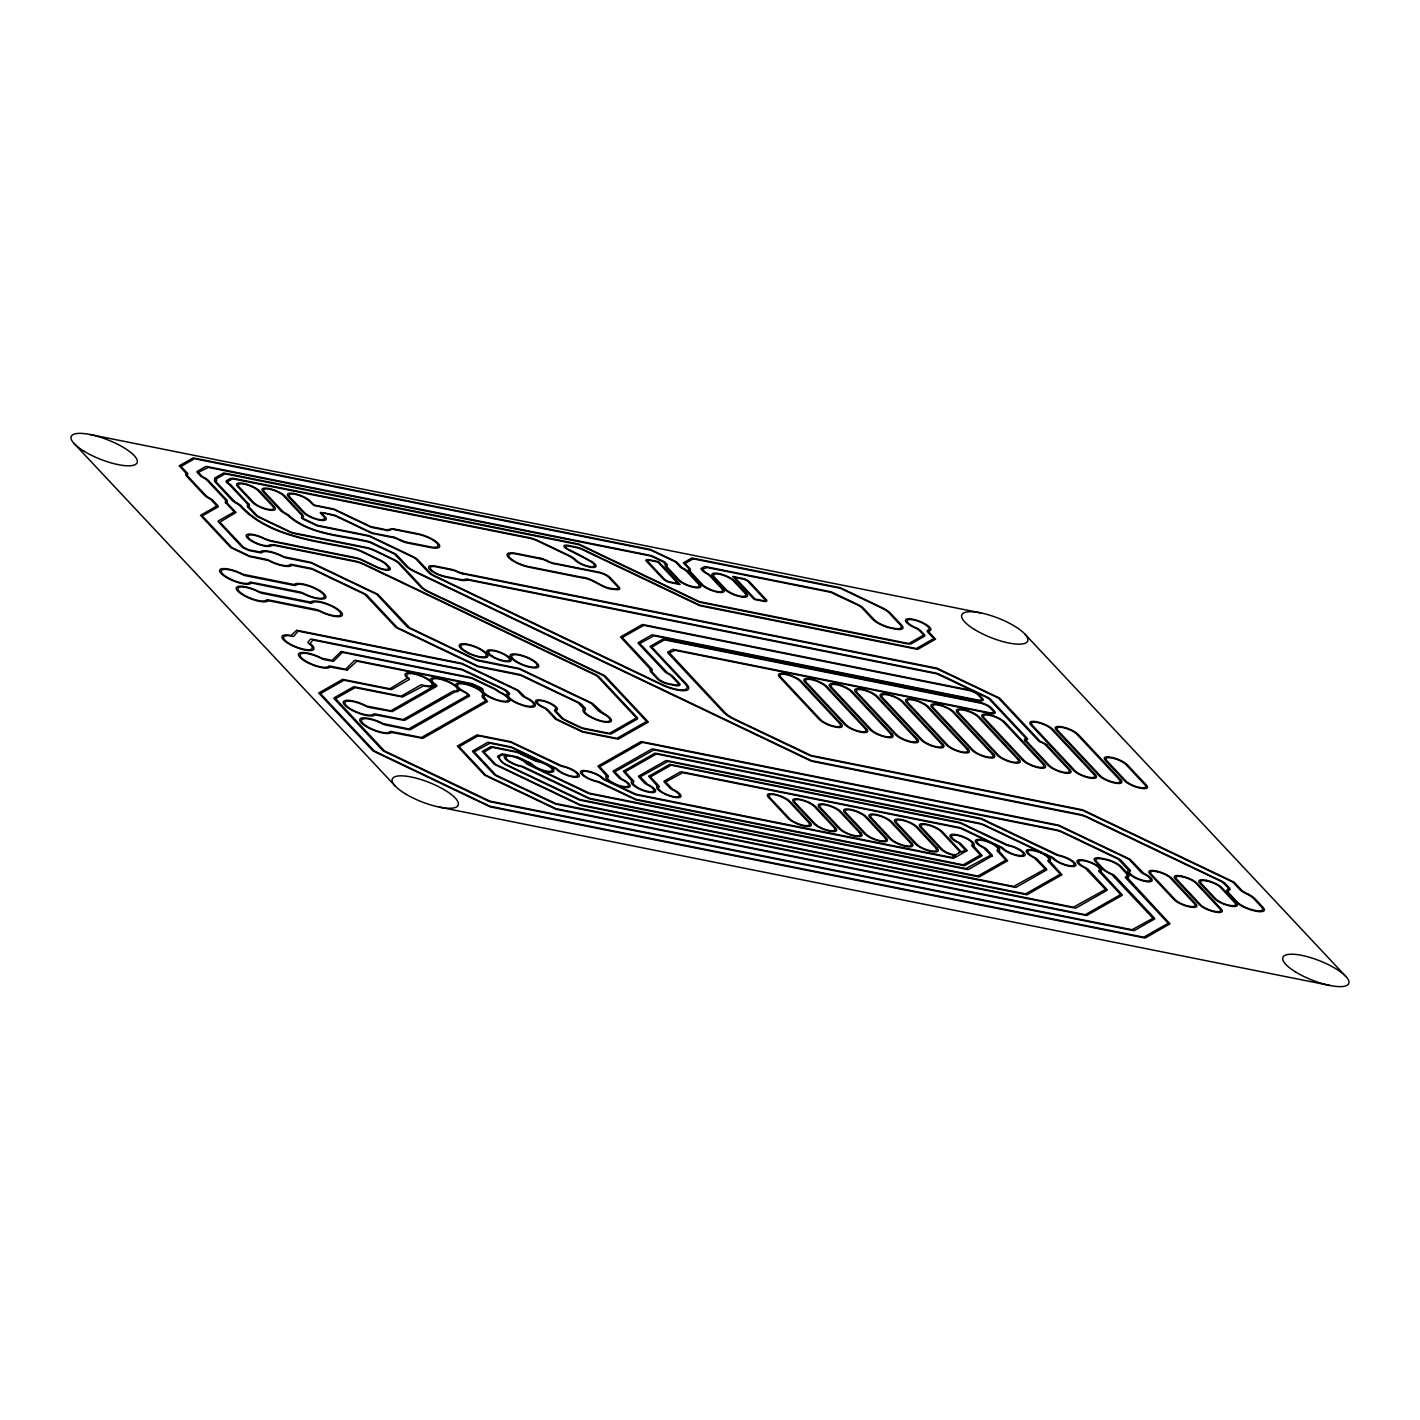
<?xml version="1.0" encoding="UTF-8"?>
<svg xmlns="http://www.w3.org/2000/svg" width="1420" height="1420" viewBox="0 0 1420 1420"><rect width="100%" height="100%" fill="white"/><g stroke="black" fill="none" stroke-linecap="round" stroke-linejoin="round"><path stroke-width="1.5" d="M198.587 472.452L201.977 476.179M216.71 505.857L211.26 499.947A3.55 1.029 21.6 0 0 210.817 499.538M665.625 564.397L663.051 561.716L650.768 556.036L208.207 467.411L198.676 472.203M186.18 473.41L179.257 465.813M247.542 505.342L247.683 504.952A6.94 2.023 21.6 0 0 247.79 504.686M225.514 501.296L225.407 501.562A7.295 2.13 21.6 0 0 225.602 502.804M227.076 502.183L227.165 501.952A13.082 3.834 21.6 0 0 226.721 499.787M296.496 630.444L291.135 635.45A17.129 5.005 21.6 0 0 284.089 640.473A17.129 5.005 21.6 0 0 307.235 650.413A17.129 5.005 21.6 0 0 310.146 643.597L312.897 640.012L462.032 669.885L504.792 690.138L507.881 693.475A15.354 4.491 21.6 0 0 507.029 696.191A15.354 4.491 21.6 0 0 500.337 692.197L498.118 690.83A9.461 2.769 21.6 0 0 494.036 688.363L471.547 677.624L340.977 651.478M216.674 506.07L200.486 515.318L230.732 547.57L249.53 556.551L268.132 560.474M340.782 651.673L332.138 660.353L321.825 658.205A17.129 5.005 21.6 0 0 299.602 652.969A17.129 5.005 21.6 0 0 309.666 663.708A17.129 5.005 21.6 0 0 330.097 667.027L347.137 670.116M347.332 669.92L356.881 661.188L471.617 684.174L480.013 687.954M390.482 529.873L387.944 530.672L372.572 527.619A4.136 1.207 21.6 0 1 369.626 526.607L334.126 509.656L313.802 505.431L309.063 501.011A11.218 3.284 21.6 0 0 295.076 494.337A11.218 3.284 21.6 0 0 290.053 497.195L304.555 512.673A11.218 3.284 21.6 0 0 318.524 519.347A11.218 3.284 21.6 0 0 323.565 516.472L320.192 512.726M179.488 465.671L193.209 457.879L650.626 549.487L676.417 561.805L682.168 567.716M228.034 481.433L231.85 479.25A5.911 1.739 21.6 0 1 234.708 479.232L529.465 538.251A11.839 3.461 21.6 0 1 537.914 541.144L568.248 555.628A11.822 3.461 21.6 0 1 574.124 559.373A12.762 3.728 21.6 0 1 574.55 559.817L574.763 560.03A9.55 2.787 21.6 0 0 574.993 560.261L575.064 560.332A11.999 3.514 21.6 0 0 593.24 567.503A11.999 3.514 21.6 0 0 589.264 560.137M648.94 776.19L669.495 764.475M269.232 545.209L269.409 545.102A13.419 3.923 21.6 0 1 275.888 545.102L354.592 560.865A13.579 3.976 21.6 0 1 364.319 564.184L595.335 674.482A7.686 2.236 21.6 0 1 599.4 677.18L636.941 717.224A7.686 2.236 21.6 0 1 637.189 719.141L611.718 733.661A7.686 2.236 21.6 0 1 608.009 733.696L584.791 729.046A7.686 2.236 21.6 0 1 579.289 727.164L565.053 720.366A7.686 2.236 21.6 0 1 560.989 717.686L555.22 711.526A7.686 2.236 21.6 0 1 555.114 709.538A10.046 2.929 21.6 0 0 549.806 703.486A10.046 2.929 21.6 0 0 537.559 701.036A10.046 2.929 21.6 0 0 543.771 707.266A7.686 2.236 21.6 0 1 548.226 710.124L556.622 719.088L582.484 731.442L616.901 738.329L646.579 721.431L603.766 675.778L428.023 591.856A13.579 3.976 21.6 0 1 420.817 587.099L398.363 563.154A10.046 2.929 21.6 0 0 393.056 559.64L374.135 550.605A10.046 2.929 21.6 0 0 366.946 548.155L294.685 533.672A7.686 2.236 21.6 0 1 289.183 531.808L259.274 517.519A7.686 2.236 21.6 0 1 255.209 514.821L248.287 507.437M1227.696 889.47L1227.839 889.381A8.378 2.449 21.6 0 0 1228.016 889.275M270.581 546.061L270.563 546.079A13.543 3.958 21.6 0 1 254.109 542.493A13.543 3.958 21.6 0 1 246.956 534.541A13.543 3.958 21.6 0 1 262.966 537.736L263.374 537.932A12.123 3.55 21.6 0 0 271.894 540.86L355.568 557.598A9.478 2.769 21.6 0 1 362.331 559.906L376.868 566.846A9.461 2.769 21.6 0 0 386.4 569.455A9.461 2.769 21.6 0 0 387.873 566.74L385.69 564.414A11.839 3.461 21.6 0 0 379.424 560.279L361.514 551.723A11.839 3.461 21.6 0 0 353.065 548.83C314.122 540.842 267.989 536.511 239.714 505.662A8.928 2.609 21.6 0 0 236.767 503.567L235.702 502.964A9.141 2.68 21.6 0 1 232.702 500.941L215.307 482.232A9.425 2.751 21.6 0 1 214.651 480.12M1025.471 738.861L1025.861 738.737A8.662 2.538 21.6 0 0 1026.128 738.631M1027.033 739.625L1027.317 739.536A6.94 2.023 21.6 0 0 1027.725 739.359M260.162 551.972L249.05 549.913L243.583 547.339L219.887 522.116L236.039 512.496L227.36 503.248M291.845 565.213L312.151 569.207L364.692 594.305L396.056 627.569L477.972 666.672L520.767 675.405L578.011 702.74L583.762 708.793M466.31 580.177L466.718 580.07A5.627 1.651 21.6 0 1 467.233 579.91M320.778 512.354L333.398 514.821A4.136 1.207 21.6 0 1 336.363 515.833L371.862 532.784L393.34 537.079M763.978 601.388L764.084 601.405A5.928 1.739 21.6 0 0 766.711 601.246M323.316 513.419L322.713 513.294A5.769 1.686 21.6 0 0 321.95 513.17M649.206 559.728L658.614 561.628L680.109 584.543L670.542 582.626A5.911 1.722 21.6 0 1 663.442 579.36M322.713 512.673L335.493 516.01L371.951 533.405L394.068 537.843A5.183 1.509 21.6 0 1 397.032 538.961L398.683 539.795A12.567 3.674 21.6 0 0 407.327 543.043L430.934 547.605A16.366 4.775 21.6 0 0 438.283 543.434A16.366 4.775 21.6 0 0 417.906 533.707L392.808 528.719L388.317 529.536A9.674 2.822 21.6 0 1 387.553 529.909M395.115 529.749L418.616 534.452A14.573 4.26 21.6 0 1 436.774 543.132A14.573 4.26 21.6 0 1 430.242 546.842L405.286 541.819L397.884 538.801A6.763 1.988 21.6 0 0 393.251 536.938M386.204 529.731L370.602 526.465L334.037 509.034L315.169 505.254A5.574 1.633 21.6 0 1 314.157 505.005A8.271 2.414 21.6 0 1 313.323 504.224L310.554 501.313A13.011 3.799 21.6 0 0 294.384 493.574A13.011 3.799 21.6 0 0 288.544 496.893L303.046 512.371A13.011 3.799 21.6 0 0 319.234 520.093A13.011 3.799 21.6 0 0 325.073 516.773L322.02 513.508A5.361 1.562 21.6 0 1 321.825 513.223M467.89 579.324L936.117 673.098A4.136 1.207 21.6 0 1 939.081 674.109L986.793 696.883A7.686 2.236 21.6 0 1 990.876 699.581L1027.565 738.719M90.046 434.52L980.616 612.872M749.298 581.596A5.928 1.739 21.6 0 0 742.163 578.313L732.613 576.396L754.197 599.435L763.605 601.317M549.38 561.663L549.487 561.716A5.165 1.509 21.6 0 0 552.646 562.923L598.406 571.976A9.461 2.769 21.6 0 1 610.174 577.603L618.996 587.01A9.461 2.769 21.6 0 1 614.753 589.424C602.524 589.477 594.323 578.987 582.502 577.958L528.879 567.219A16.366 4.775 21.6 0 1 508.52 557.492A16.366 4.775 21.6 0 1 515.851 553.321L539.778 558.113M553.782 563.687L599.116 572.739A7.686 2.236 21.6 0 1 608.683 577.301L617.487 586.708A7.686 2.236 21.6 0 1 614.043 588.661C601.423 588.43 593.613 577.727 581.099 577.07L528.187 566.473A14.573 4.26 21.6 0 1 510.028 557.794A14.573 4.26 21.6 0 1 516.56 554.066L541.269 559.036M451.365 569.899L436.224 566.864A11.218 3.284 21.6 0 0 431.201 569.722A11.218 3.284 21.6 0 0 445.17 576.396L460.311 579.431A10.188 2.982 21.6 0 0 464.411 579.538L465.263 579.271A7.881 2.308 21.6 0 1 467.73 579.2M462.032 573.041L936.863 668.145L999.68 698.125L1040.026 741.169M296.673 630.231L461.748 663.3L518.353 690.333L525.151 697.007A15.354 4.491 21.6 0 1 532.89 707.071A15.354 4.491 21.6 0 1 509.638 698.977A15.354 4.491 21.6 0 1 501.757 701.569A15.354 4.491 21.6 0 1 484.22 693.883A15.354 4.491 21.6 0 1 483.847 696.35M669.725 764.351L960.186 822.517L1007.508 844.865M439.383 807.128L1329.954 985.48M462.707 573.786L936.952 668.784L998.455 698.143L1038.57 740.92M536.37 760.712L517.093 751.748L490.947 746.512L482.303 751.428L494.444 764.386L580.141 805.3L1026.908 894.778L1062.053 874.773L1049.682 861.035A12.993 3.799 21.6 0 0 1043.398 853.651L1052.628 858.301A12.993 3.799 21.6 0 0 1068.852 866.129A12.993 3.799 21.6 0 0 1074.709 862.774A12.993 3.799 21.6 0 0 1058.344 855.053L981.131 818.417L655.082 753.132L623.291 771.22L632.077 781.124A12.993 3.799 21.6 0 0 639.231 788.952A12.993 3.799 21.6 0 0 654.904 792.076A12.993 3.799 21.6 0 0 647.325 784.177L640.278 776.811L667.933 761.422L979.019 823.707A8.271 2.414 21.6 0 1 984.93 825.73L1041.464 852.728A12.993 3.799 21.6 0 0 1026.678 850.189A12.993 3.799 21.6 0 0 1034.452 857.982L1045.138 869.058L1013.685 886.417L579.981 799.549L506.585 764.688C496.325 760.463 497.568 753.203 506.354 755.298A12.993 3.799 21.6 0 0 507.153 760.552A12.993 3.799 21.6 0 0 521.761 766.747L589.637 798.91L979.214 876.939L1007.632 860.751L998.846 850.864A12.993 3.799 21.6 0 0 992.562 843.462L1001.792 848.113A12.993 3.799 21.6 0 0 1017.945 855.923A12.993 3.799 21.6 0 0 1023.962 852.674A12.993 3.799 21.6 0 0 1007.738 844.918M458.944 572.562L456.068 571.337A8.893 2.609 21.6 0 0 451.365 569.881M283.876 556.711L310.927 562.32L377.862 594.288L409.705 627.8L476.836 659.821L519.276 668.412L592.477 703.361L602.985 713.017M915.012 627.924L914.888 627.871A13.561 3.958 21.6 0 1 906.102 619.333A13.561 3.958 21.6 0 1 922.751 622.634A13.561 3.958 21.6 0 1 929.745 630.835M1040.913 741.702L1041.872 742.128A10.046 2.946 21.6 0 1 1046.806 744.772M541.197 558.859A12.105 3.532 21.6 0 1 547.57 561.415L549.274 562.196M543.043 707.515L543.256 707.604A6.319 1.846 21.6 0 1 546.807 709.84M480.049 687.972L481.451 689.126A15.354 4.491 21.6 0 0 481.611 691.096A15.354 4.491 21.6 0 0 464.091 683.41A15.354 4.491 21.6 0 0 456.193 686.002A15.354 4.491 21.6 0 0 435.265 677.855A15.354 4.491 21.6 0 0 434.733 684.688L435.141 685.558L390.837 710.781L366.68 706.024A17.129 5.005 21.6 0 0 344.439 700.788A17.129 5.005 21.6 0 0 354.521 711.544A17.129 5.005 21.6 0 0 374.951 714.863L404.469 720.455L454.986 691.877A15.354 4.491 21.6 0 0 458.802 688.789A15.354 4.491 21.6 0 0 464.429 692.268A8.271 2.414 21.6 0 1 466.363 693.368L467.819 694.735A8.271 2.414 21.6 0 1 467.358 695.569L408.747 728.922L383.151 723.596A17.129 5.005 21.6 0 0 360.911 718.378A17.129 5.005 21.6 0 0 370.993 729.117A17.129 5.005 21.6 0 0 391.423 732.436L422.787 738.382L487.557 701.498L483.723 696.545M282.953 556.25L282.651 556.107A17.164 5.023 21.6 0 0 260.517 551.652M269.179 560.989L269.409 561.113A17.164 5.023 21.6 0 0 291.49 565.533M1248.162 894.085L1247.47 893.73A11.324 3.319 21.6 0 0 1246.671 893.34L1246.139 893.073A8.485 2.485 21.6 0 1 1241.542 890.091L1234.14 882.157L1082.608 809.808L811.175 755.44L735.507 719.461A19.401 5.68 21.6 0 1 724.892 712.449L669.406 652.863L674.873 650.307L990.13 713.443A9.461 2.769 21.6 0 0 994.373 711.029L991.533 708.012A9.461 2.769 21.6 0 0 979.764 702.385L663.158 638.982L650.023 646.455L685.327 684.12A20.093 5.875 21.6 0 1 682.221 689.907A20.093 5.875 21.6 0 1 661.951 684.351L434.538 575.757A8.289 2.432 21.6 0 1 430.154 572.863L417.959 559.87A9.478 2.769 21.6 0 0 412.954 556.551L369.236 535.677L317.352 525.276L303.827 518.744M1248.588 894.298L1248.926 894.476A16.436 4.81 21.6 0 1 1250.399 895.31L1252.582 896.73A16.117 4.721 21.6 0 1 1255.209 898.966L1263.001 907.291A15.371 4.491 21.6 0 1 1256.114 911.214L1255.173 911.019A15.478 4.526 21.6 0 1 1235.826 901.842L1228.122 893.535A16.099 4.704 21.6 0 1 1227.27 889.736M588.058 559.48L587.614 559.231A74.976 21.921 21.6 0 0 586.212 558.468L579.662 554.989A202.652 59.25 21.6 0 0 574.461 552.327L568.976 549.576A5.911 1.722 21.6 0 1 565.604 546.7A5.911 1.722 21.6 0 1 568.763 546.132L577.39 547.854A5.911 1.739 21.6 0 1 581.614 549.291L699.9 605.772L917.675 649.384L935.585 639.178L929.355 632.539A5.893 1.722 21.6 0 1 928.84 631.651M280.432 510.49A13.739 4.011 21.6 0 0 285.083 513.614L285.331 513.756M285.083 513.614L286.13 514.217A9.159 2.68 21.6 0 1 286.645 514.537M237.495 503.319L236.536 502.769M202.403 476.534L203.042 476.907A13.117 3.834 21.6 0 1 208.917 480.954L226.508 499.733M1223.081 882.672L1227.572 887.305A8.378 2.449 21.6 0 1 1228.194 889.08M280.627 510.472L263.126 491.817A13.011 3.799 21.6 0 1 268.966 488.498A13.011 3.799 21.6 0 1 285.154 496.219L302.762 515.016A12.354 3.621 21.6 0 1 303.383 517.199M1045.83 745.198L1068.408 769.285A11.218 3.284 21.6 0 1 1063.367 772.143A11.218 3.284 21.6 0 1 1049.398 765.469L1026.802 741.364M289.023 515.513C310.536 534.825 341.829 534.825 368.579 541.464A4.136 1.207 21.6 0 1 371.543 542.476L394.387 553.392A4.136 1.207 21.6 0 1 396.588 554.829L407.433 566.403A13.579 3.976 21.6 0 0 414.622 571.159L811.37 760.587L1079.803 814.352A10.046 2.929 21.6 0 1 1086.992 816.802L1220.632 880.613A10.046 2.929 21.6 0 1 1224.715 883.027A4.136 1.207 21.6 0 1 1225.229 883.488L1229.081 887.606A10.046 2.929 21.6 0 1 1229.294 890.18A14.218 4.153 21.6 0 0 1229.613 893.837L1237.423 902.161A13.579 3.976 21.6 0 0 1254.339 910.238L1255.404 910.451A13.579 3.976 21.6 0 0 1261.51 906.99L1253.7 898.665A14.218 4.153 21.6 0 0 1245.731 893.464A10.046 2.929 21.6 0 1 1240.086 889.808L1232.933 882.175L1082.679 810.429L812.187 756.256A4.136 1.207 21.6 0 1 809.222 755.245L734.957 719.798A21.122 6.177 21.6 0 1 723.384 712.148L668.039 653.111A4.136 1.207 21.6 0 1 667.897 652.064L672.264 649.579A4.136 1.207 21.6 0 1 674.269 649.561L989.42 712.68A7.686 2.236 21.6 0 0 992.864 710.728L990.042 707.71A7.686 2.236 21.6 0 0 980.474 703.148L664.489 639.852L651.816 647.076L686.836 684.422A21.85 6.39 21.6 0 1 683.464 690.723A21.85 6.39 21.6 0 1 661.4 684.671L433.97 576.076A10.046 2.929 21.6 0 1 428.645 572.562L416.468 559.569A7.686 2.236 21.6 0 0 412.386 556.871L369.324 536.316L318.47 526.128A4.136 1.207 21.6 0 1 315.506 525.116L304.466 519.844A4.136 1.207 21.6 0 1 302.283 518.389L302.07 518.176M234.229 501.118L216.798 482.534A7.686 2.236 21.6 0 1 216.355 480.741L216.532 480.492A7.277 2.13 21.6 0 0 216.514 479.871L216.319 479.516A4.136 1.207 21.6 0 1 216.426 478.771L225.088 473.836L578.987 544.712L699.421 602.204L907.451 643.863A7.686 2.236 21.6 0 0 911.143 643.828L924.42 636.284A7.686 2.236 21.6 0 0 924.154 634.349L920.852 630.835A7.686 2.236 21.6 0 0 915.865 627.729A11.822 3.461 21.6 0 1 907.611 620.078A11.822 3.461 21.6 0 1 922.379 623.043A11.822 3.461 21.6 0 1 927.988 630.16A7.686 2.236 21.6 0 0 927.863 632.237L933.792 638.574L916.344 648.514L699.811 605.133L582.182 548.972A7.686 2.236 21.6 0 0 576.68 547.108L568.071 545.369A7.686 2.236 21.6 0 0 563.935 546.114A7.686 2.236 21.6 0 0 568.337 549.859L573.786 552.593A179.186 52.38 21.6 0 1 582.519 557.101L587.738 559.941A7.686 2.236 21.6 0 0 588.625 560.421A10.224 2.982 21.6 0 1 591.696 566.704A10.224 2.982 21.6 0 1 576.129 560.19A13.579 3.976 21.6 0 0 568.816 555.309L538.482 540.825A13.579 3.976 21.6 0 0 528.755 537.505L233.998 478.469A7.686 2.236 21.6 0 0 230.306 478.504L226.472 480.688A7.686 2.236 21.6 0 0 228.265 483.883A7.686 2.236 21.6 0 1 229.809 485.125L247.293 503.78A6.94 2.023 21.6 0 1 247.737 504.366M212.769 500.248L218.023 505.839A4.136 1.207 21.6 0 1 218.148 506.887L202.279 515.922L231.939 547.57L249.441 555.93L265.93 559.231A4.136 1.207 21.6 0 1 269.356 560.474A15.354 4.491 21.6 0 0 290.053 564.628A4.136 1.207 21.6 0 1 292.2 564.485L310.27 568.106A4.136 1.207 21.6 0 1 313.234 569.118L364.674 593.684A4.136 1.207 21.6 0 1 366.875 595.122L397.263 627.551L477.883 666.051L518.673 674.216A4.136 1.207 21.6 0 1 521.637 675.228L578.277 702.279A4.136 1.207 21.6 0 1 579.573 702.989L581.064 703.983A4.136 1.207 21.6 0 1 581.969 704.71L585.004 707.941A4.136 1.207 21.6 0 1 585.377 708.598L585.43 709.379A4.136 1.207 21.6 0 1 585.235 709.751L584.791 710.142A13.668 3.994 21.6 0 0 587.33 714.473A13.454 3.941 21.6 0 0 589.531 715.982A13.579 3.976 21.6 0 0 608.381 721.431A13.579 3.976 21.6 0 0 601.849 713.071A4.118 1.207 21.6 0 1 600.713 712.432L598.991 711.313A4.136 1.207 21.6 0 1 598.015 710.55L591.27 703.379L519.365 669.051L478.611 660.886A4.136 1.207 21.6 0 1 475.647 659.874L409.244 628.172A4.136 1.207 21.6 0 1 407.061 626.717L376.655 594.288L311.015 562.959L286.077 557.953A4.136 1.207 21.6 0 1 282.633 556.711A15.354 4.491 21.6 0 0 261.937 552.558A4.136 1.207 21.6 0 1 259.807 552.699L250.151 550.765A4.136 1.207 21.6 0 1 247.204 549.753L243.92 548.191A4.136 1.207 21.6 0 1 241.72 546.735L218.502 521.957A4.136 1.207 21.6 0 1 218.36 520.927L234.247 511.874L225.78 502.858M662.838 578.739L646.402 561.22M282.012 510.65L264.635 492.119A11.218 3.284 21.6 0 1 269.658 489.243A11.218 3.284 21.6 0 1 283.645 495.917L301.093 514.537M248.784 504.082L231.318 485.445M241.205 505.964C269.161 536.334 314.175 540.097 352.355 548.084A13.579 3.976 21.6 0 1 362.082 551.404L379.992 559.959A13.579 3.976 21.6 0 1 387.181 564.716L389.364 567.041A11.218 3.284 21.6 0 1 387.642 570.272A11.218 3.284 21.6 0 1 376.3 567.166L361.78 560.226A7.686 2.236 21.6 0 0 356.278 558.344L272.569 541.588A13.579 3.976 21.6 0 1 262.682 538.198A11.75 3.443 21.6 0 0 248.642 535.304A11.75 3.443 21.6 0 0 254.712 542.209A11.75 3.443 21.6 0 0 269.001 545.369M224.839 499.254L207.391 480.652A11.218 3.284 21.6 0 0 202.35 477.155A4.1 1.207 21.6 0 1 200.468 475.877L197.291 472.469A4.136 1.207 21.6 0 1 197.149 471.44L205.51 466.665A4.136 1.207 21.6 0 1 207.498 466.647L649.969 555.273A4.136 1.207 21.6 0 1 652.934 556.267L663.229 561.202A4.136 1.207 21.6 0 1 665.43 562.639L666.938 564.255A4.136 1.207 21.6 0 1 667.187 565.213A11.2 3.284 21.6 0 0 667.844 567.822L679.31 580.034A11.2 3.284 21.6 0 0 693.262 586.708A11.2 3.284 21.6 0 0 698.285 583.851L686.818 571.621A11.2 3.284 21.6 0 0 681.795 568.142A4.136 1.207 21.6 0 1 679.949 566.864L675.21 561.805L650.697 550.108L194.522 458.749L181.05 466.417L187.476 473.268A4.136 1.207 21.6 0 1 187.724 474.227L187.618 474.333A11.52 3.372 21.6 0 0 188.221 476.659L205.829 495.456M1024.761 633.959L1345.841 976.428M1026.003 738.365L989.367 699.279A5.911 1.739 21.6 0 0 986.243 697.202L937.022 673.897L468.618 580.088A5.627 1.651 21.6 0 0 467.695 579.91M1025.293 741.062L1047.889 765.167A13.011 3.799 21.6 0 0 1064.077 772.906A13.011 3.799 21.6 0 0 1069.917 769.587L1047.321 745.5A9.762 2.858 21.6 0 0 1046.575 744.772M688.327 571.923L699.794 584.135A12.975 3.799 21.6 0 1 693.972 587.454A12.975 3.799 21.6 0 1 677.802 579.733L666.353 567.521A13.064 3.816 21.6 0 1 665.465 564.628M648.709 776.314L657.495 786.218A12.993 3.799 21.6 0 0 664.649 794.028A12.993 3.799 21.6 0 0 680.322 797.17A12.993 3.799 21.6 0 0 672.743 789.272L665.66 781.958L682.772 772.675L960.346 828.268L990.627 842.539A12.993 3.799 21.6 0 0 975.842 840.019A12.993 3.799 21.6 0 0 983.616 847.811L990.698 855.124L965.99 868.578L589.477 793.177L538.641 769.072A12.993 3.799 21.6 0 0 553.214 771.734A12.993 3.799 21.6 0 0 546.842 764.404L556.072 769.054A12.993 3.799 21.6 0 0 572.295 776.882A12.993 3.799 21.6 0 0 578.153 773.527A12.993 3.799 21.6 0 0 561.788 765.788L510.738 741.666L476.978 734.903L457.311 746.103L484.557 775.16L555.983 809.276L1086.637 915.545L1122.457 895.15L1100.518 871.223A12.993 3.799 21.6 0 0 1093.364 863.395A12.993 3.799 21.6 0 0 1077.691 860.254A12.993 3.799 21.6 0 0 1085.27 868.17L1105.523 889.435L1073.413 907.185L555.628 803.471L495.953 775.054L474.227 751.801L490.006 743.228L511.75 747.666L544.907 763.481A12.993 3.799 21.6 0 0 536.6 760.747M546.718 709.822L555.415 719.106L582.573 732.063L618.232 739.199L648.372 722.034L604.973 675.76L428.574 591.536A11.839 3.461 21.6 0 1 422.326 587.401L399.872 563.456A11.839 3.461 21.6 0 0 393.606 559.32L374.685 550.285A11.839 3.461 21.6 0 0 366.236 547.392L293.976 532.926A5.911 1.739 21.6 0 1 289.751 531.488L259.842 517.199A5.911 1.739 21.6 0 1 256.7 515.123L249.689 507.65M74.159 443.572L395.239 786.041M766.409 599.826L749.742 582.058A20.004 5.84 21.6 0 0 749.458 581.738M646.171 560.935A5.804 1.704 21.6 0 1 645.958 560.598M646.135 559.799A5.804 1.704 21.6 0 1 648.62 559.658M539.635 557.9A13.898 4.065 21.6 0 1 548.191 561.042M387.127 529.891A3.869 1.136 21.6 0 1 386.187 529.713M683.073 568.16A13.064 3.816 21.6 0 1 688.469 571.958M186.02 473.659A13.17 3.852 21.6 0 0 186.89 476.534L204.427 495.26A12.425 3.639 21.6 0 0 208.119 497.941L209.876 498.953A9.159 2.68 21.6 0 1 210.409 499.272M602.932 713.053A15.247 4.455 21.6 0 1 610.44 721.839A15.247 4.455 21.6 0 1 592.459 718.147A15.247 4.455 21.6 0 1 583.531 709.077M647.555 560.989A4.136 1.207 21.6 0 0 647.91 561.521L664.684 579.413A4.136 1.207 21.6 0 0 669.832 581.88L677.908 583.496L657.815 562.072L649.756 560.456A4.136 1.207 21.6 0 0 647.697 560.527M553.392 563.687A6.958 2.041 21.6 0 1 549.203 562.249M390.269 529.766A9.922 2.893 21.6 0 1 395.008 529.642M225.088 499.325A11.91 3.479 21.6 0 1 225.585 501.313M205.598 495.42A11.963 3.497 21.6 0 0 209.521 498.101L210.621 498.722A6.94 2.023 21.6 0 1 212.893 500.266M435.887 684.706A13.579 3.976 21.6 0 1 435.745 678.636A13.579 3.976 21.6 0 1 453.743 685.043A13.579 3.976 21.6 0 1 453.814 691.061A4.136 1.207 21.6 0 0 452.927 691.221L403.156 719.567L375.466 714.029A4.136 1.207 21.6 0 0 373.318 714.153A15.354 4.491 21.6 0 1 355 711.189A15.354 4.491 21.6 0 1 345.965 701.551A15.354 4.491 21.6 0 1 365.898 706.255A4.136 1.207 21.6 0 0 369.342 707.497L392.293 711.597L436.685 686.304A4.011 1.171 21.6 0 0 435.798 684.653M231.265 485.409A9.425 2.751 21.6 0 0 229.667 484.078L229.419 483.883A6.195 1.81 21.6 0 1 227.892 481.362M214.935 479.765A5.822 1.704 21.6 0 0 214.775 479.161L214.739 479.108A6.23 1.81 21.6 0 1 214.828 478.007L223.756 472.949L578.898 544.073L699.332 601.583L906.741 643.118A5.911 1.739 21.6 0 0 909.599 643.1L922.858 635.539A5.911 1.739 21.6 0 0 922.645 634.048L919.361 630.533A5.911 1.722 21.6 0 0 915.811 628.279M928.893 631.332A5.893 1.722 21.6 0 1 929.319 630.977M248.926 504.118A8.396 2.449 21.6 0 1 249.37 504.881M249.441 505.272A8.396 2.449 21.6 0 1 249.387 505.538L249.174 505.999A9.265 2.716 21.6 0 0 249.476 507.561M542.937 707.462A10.366 3.035 21.6 0 1 541.801 706.894A11.733 3.426 21.6 0 1 536.494 700.184A11.733 3.426 21.6 0 1 550.729 703.361A11.733 3.426 21.6 0 1 556.782 710.231A6.301 1.846 21.6 0 0 556.64 711.81L562.497 717.987A5.911 1.739 21.6 0 0 565.621 720.047L579.857 726.845A5.911 1.739 21.6 0 0 584.082 728.283L607.298 732.933A5.911 1.739 21.6 0 0 610.156 732.915L635.628 718.396A5.911 1.739 21.6 0 0 635.432 716.922L597.891 676.878A5.911 1.739 21.6 0 0 594.767 674.802L363.768 564.503A11.839 3.461 21.6 0 0 355.302 561.628L276.58 545.848A11.75 3.443 21.6 0 0 271.202 545.741A11.893 3.479 21.6 0 0 270.936 545.866M1223.081 882.672A8.378 2.449 21.6 0 0 1220.082 880.933L1086.442 817.121A8.289 2.432 21.6 0 0 1080.514 815.115L811.459 761.226L414.072 571.479A15.389 4.508 21.6 0 1 405.925 566.101L394.565 554.12L369.289 542.209C341.741 535.535 309.613 535.198 287.568 515.265A3.55 1.029 21.6 0 0 287.071 514.803M766.658 600.11A6.124 1.793 21.6 0 1 766.818 600.394M1024.974 740.956A9.106 2.662 21.6 0 1 1025.346 738.808M465.849 580.318A11.591 3.39 21.6 0 1 461.109 580.265L445.88 577.159A13.011 3.799 21.6 0 1 429.692 569.42A13.011 3.799 21.6 0 1 435.514 566.101L450.673 569.136A10.473 3.053 21.6 0 1 456.299 570.858L459.263 572.136A5.609 1.633 21.6 0 0 462.103 573.147M237.53 503.319A11.91 3.479 21.6 0 1 241.436 505.999M236.394 502.698A7.295 2.13 21.6 0 1 234.123 501.153M247.967 507.313A11.963 3.497 21.6 0 1 247.488 505.307M289.147 515.531A6.94 2.023 21.6 0 0 286.875 513.987L285.793 513.365A11.963 3.497 21.6 0 1 281.852 510.685M301.342 514.59A11.91 3.479 21.6 0 1 301.821 516.596L301.643 516.898A7.295 2.13 21.6 0 0 301.856 518.087M765.114 600.518A4.153 1.207 21.6 0 1 763.072 600.589L754.996 598.974L734.814 577.443L742.873 579.058A4.153 1.207 21.6 0 1 748.038 581.525L764.901 599.524A4.153 1.207 21.6 0 1 765.256 600.057M537.097 761.457A4.136 1.207 21.6 0 1 534.08 760.446L517.164 752.369L492.278 747.381L484.096 752.05L495.651 764.368L580.052 804.678L1025.577 893.908L1060.261 874.152L1048.244 861.336A4.136 1.207 21.6 0 1 1048.138 860.289A11.218 3.284 21.6 0 0 1041.96 853.526A11.218 3.284 21.6 0 0 1028.417 850.828A11.218 3.284 21.6 0 0 1034.967 857.644A4.136 1.207 21.6 0 1 1037.239 859.135L1046.433 868.933A4.136 1.207 21.6 0 1 1046.558 869.963L1016.383 887.163A4.136 1.207 21.6 0 1 1014.395 887.18L580.886 800.347A4.136 1.207 21.6 0 1 577.922 799.336L506.017 765.007A4.136 1.207 21.6 0 1 503.834 763.569L497.923 757.268A4.136 1.207 21.6 0 1 497.781 756.221L501.473 754.126A4.136 1.207 21.6 0 1 503.461 754.109L516.33 756.683A4.136 1.207 21.6 0 1 519.294 757.694L529.944 762.788A4.136 1.207 21.6 0 1 532.18 764.279A11.218 3.284 21.6 0 0 546.114 771.024A11.218 3.284 21.6 0 0 551.315 768.22A11.218 3.284 21.6 0 0 537.292 761.51M1008.235 845.628A4.136 1.207 21.6 0 1 1005.218 844.598L960.275 823.139L671.056 765.22L650.502 776.917L658.933 785.917A4.136 1.207 21.6 0 1 659.04 786.964A11.218 3.284 21.6 0 0 665.234 793.727A11.218 3.284 21.6 0 0 678.76 796.425A11.218 3.284 21.6 0 0 672.21 789.609A4.136 1.207 21.6 0 1 669.938 788.118L664.347 782.154A4.136 1.207 21.6 0 1 664.205 781.106L680.251 771.965A4.136 1.207 21.6 0 1 682.239 771.947L959.441 827.469A4.136 1.207 21.6 0 1 962.405 828.481L1001.082 846.941A4.136 1.207 21.6 0 1 1003.319 848.432A11.218 3.284 21.6 0 0 1017.252 855.177A11.218 3.284 21.6 0 0 1022.453 852.373A11.218 3.284 21.6 0 0 1008.431 845.663M1026.429 741.24A7.579 2.219 21.6 0 1 1026.891 739.554M462.796 573.911A7.863 2.308 21.6 0 1 458.926 572.579M1040.292 742.056A3.656 1.065 21.6 0 1 1039.227 741.506M1041.481 742.465A8.378 2.449 21.6 0 1 1046.256 745.269M335.599 698.711L384.394 750.843L489.971 801.128L1132.059 929.727L1153.022 918.279L1111.665 874.454A15.354 4.491 21.6 0 1 1101.405 868.01L1095.317 861.514A12.993 3.799 21.6 0 1 1101.139 858.195L1105.133 858.993A12.993 3.799 21.6 0 1 1121.321 866.732L1127.391 873.193A15.389 4.491 21.6 0 1 1127.249 877.578L1170.009 923.852L1145.106 938.052L490.131 806.879L372.998 750.949L318.683 693.013L342.664 679.346L389.914 688.753L407.38 678.121A15.354 4.491 21.6 0 1 412.652 673.115A15.354 4.491 21.6 0 1 432.656 682.683A15.354 4.491 21.6 0 1 423.604 685.86L402.446 697.042L355.053 687.635L335.67 698.604M614.807 771.841L621.907 779.083A12.993 3.799 21.6 0 1 629.663 786.875A12.993 3.799 21.6 0 1 614.878 784.355L636.018 794.206L951.347 857.36L955.713 855.514A9.461 2.769 21.6 0 1 943.892 851.467A12.993 3.799 21.6 0 1 940.572 848.876L920.48 827.452A12.993 3.799 21.6 0 1 926.319 824.115A12.993 3.799 21.6 0 1 942.49 831.854L959.938 850.456A12.993 3.799 21.6 0 1 961.091 852.461L965.298 849.888L958.198 842.717A12.993 3.799 21.6 0 1 950.601 834.8A12.993 3.799 21.6 0 1 966.274 837.942A12.993 3.799 21.6 0 1 973.428 845.77L982.214 855.674L964.57 865.721L635.982 799.904L598.015 782.029A12.993 3.799 21.6 0 1 581.632 774.291A12.993 3.799 21.6 0 1 587.507 770.953A12.993 3.799 21.6 0 1 603.713 778.781L612.943 783.414A12.993 3.799 21.6 0 1 606.659 776.03L597.891 766.125L641.094 741.524L1058.645 825.144L1130.089 859.26L1143.881 873.424A12.993 3.799 21.6 0 1 1151.46 881.341A12.993 3.799 21.6 0 1 1135.787 878.199A12.993 3.799 21.6 0 1 1128.634 870.371L1118.339 859.153L1062.444 832.457A8.271 2.414 21.6 0 0 1056.533 830.434L653.963 749.813L614.807 771.841M639.781 643.473L667.471 672.814A12.993 3.799 21.6 0 1 673.328 676.861L679.186 683.109A9.461 2.769 21.6 0 1 674.944 685.523L668.944 684.316A9.461 2.769 21.6 0 1 657.158 678.707L651.301 672.441A12.993 3.799 21.6 0 1 650.538 669.423L620.469 636.959L642.39 624.463L967.819 689.641A9.461 2.769 21.6 0 1 979.587 695.25L982.409 698.267A9.461 2.769 21.6 0 1 978.167 700.681L654.016 635.769L639.781 643.473M702.651 569.367L703.983 571A8.271 2.414 21.6 0 0 706.965 573.183A12.975 3.799 21.6 0 1 711.633 576.591L723.099 588.821A12.975 3.799 21.6 0 1 717.278 592.122A12.975 3.799 21.6 0 1 701.125 584.419L689.659 572.189A12.975 3.799 21.6 0 1 688.629 569.509A8.271 2.414 21.6 0 0 687.972 567.805L683.322 562.835L691.859 557.971L840.391 587.72L882.264 607.724A15.354 4.491 21.6 0 1 890.411 613.103L901.664 625.102A15.354 4.491 21.6 0 1 894.778 629.024L891.778 628.439A15.354 4.491 21.6 0 1 872.643 619.297L861.94 607.866A8.271 2.414 21.6 0 0 857.556 604.973L830.629 592.3L706.876 567.503L702.705 569.242M298.129 631.137L293.976 636.071A4.136 1.207 21.6 0 1 291.845 636.196A15.354 4.491 21.6 0 0 285.526 640.704A15.354 4.491 21.6 0 0 306.276 649.615A15.354 4.491 21.6 0 0 308.868 643.509A4.136 1.207 21.6 0 1 308.033 642.106L310.27 639.444A4.136 1.207 21.6 0 1 312.418 639.302L461.127 669.086A4.136 1.207 21.6 0 1 464.074 670.098L505.165 689.712A4.136 1.207 21.6 0 1 507.348 691.167L509.283 693.208A4.136 1.207 21.6 0 1 509.336 694.291A13.579 3.976 21.6 0 0 516.507 702.474A13.579 3.976 21.6 0 0 533.086 705.793A13.579 3.976 21.6 0 0 524.672 697.362A4.136 1.207 21.6 0 1 522.276 695.818L517.146 690.333L461.837 663.921L298.129 631.137M342.397 652.384L333.824 661.01A3.976 1.154 21.6 0 1 331.73 661.116L324.505 659.661A4.136 1.207 21.6 0 1 321.062 658.418A15.354 4.491 21.6 0 0 301.129 653.732A15.354 4.491 21.6 0 0 310.163 663.353A15.354 4.491 21.6 0 0 328.481 666.335A4.136 1.207 21.6 0 1 330.611 666.193L345.717 669.228L354.29 660.584A3.976 1.154 21.6 0 1 356.402 660.477L470.907 683.41A4.136 1.207 21.6 0 1 473.872 684.422L480.563 687.617A3.958 1.154 21.6 0 1 483.066 689.907A13.579 3.976 21.6 0 0 493.042 698.267A13.579 3.976 21.6 0 0 507.916 700.522A13.579 3.976 21.6 0 0 499.556 692.41L496.929 690.794A7.686 2.236 21.6 0 0 493.468 688.682L471.635 678.263L342.397 652.384M251.34 583.07L251.269 583.123A17.129 5.005 21.6 0 1 230.839 579.804A17.129 5.005 21.6 0 1 220.774 569.065A17.129 5.005 21.6 0 1 242.998 574.301L294.242 584.561A17.129 5.005 21.6 0 1 314.672 587.862A17.129 5.005 21.6 0 1 324.736 598.619A17.129 5.005 21.6 0 1 302.513 593.382L251.429 583.016M268.025 600.678L267.954 600.731A17.129 5.005 21.6 0 1 247.524 597.429A17.129 5.005 21.6 0 1 237.442 586.673A17.129 5.005 21.6 0 1 259.683 591.909L310.714 602.133A17.129 5.005 21.6 0 1 331.144 605.435A17.129 5.005 21.6 0 1 341.226 616.191A17.129 5.005 21.6 0 1 318.985 610.955L268.114 600.625M1126.859 876.282L1125.812 876.797A4.136 1.207 21.6 0 0 1125.723 877.933L1168.216 923.248L1143.774 937.164L490.042 806.24L374.205 750.931L320.476 693.617L343.977 680.233L389.932 689.428A4.136 1.207 21.6 0 0 391.92 689.41L409.155 679.594A4.065 1.189 21.6 0 0 408.765 678.298A13.596 3.976 21.6 0 1 413.433 673.897A13.596 3.976 21.6 0 1 431.13 682.346A13.596 3.976 21.6 0 1 423.107 685.15A4.136 1.207 21.6 0 0 420.604 685.061L401.114 696.155L355.177 686.96A4.136 1.207 21.6 0 0 353.172 686.978L334.161 697.806A4.136 1.207 21.6 0 0 334.303 698.835L382.388 750.133A4.136 1.207 21.6 0 0 384.571 751.571L487.912 800.915A4.136 1.207 21.6 0 0 490.876 801.927L1132.574 930.437A4.136 1.207 21.6 0 0 1134.58 930.419L1154.531 919.059A4.136 1.207 21.6 0 0 1154.389 918.03L1114.522 875.519A4.065 1.189 21.6 0 0 1112.446 874.241L1112.002 874.028A13.579 3.976 21.6 0 1 1102.932 868.33L1096.808 861.816A11.218 3.284 21.6 0 1 1101.849 858.958L1105.843 859.757A11.218 3.284 21.6 0 1 1119.83 866.431L1126.947 874.259A13.969 4.082 21.6 0 1 1126.859 876.282M693.191 558.859L685.115 563.456L689.481 568.106A10.046 2.929 21.6 0 1 690.28 570.166A11.2 3.284 21.6 0 0 691.167 572.491L702.634 584.703A11.2 3.284 21.6 0 0 716.585 591.377A11.2 3.284 21.6 0 0 721.609 588.519L710.142 576.289A11.2 3.284 21.6 0 0 706.095 573.343A10.046 2.929 21.6 0 1 702.492 570.698L701.356 569.491A4.136 1.207 21.6 0 1 701.214 568.462L704.178 566.775A4.136 1.207 21.6 0 1 706.166 566.757L829.724 591.501A4.136 1.207 21.6 0 1 832.688 592.513L858.106 604.654A10.046 2.929 21.6 0 1 863.431 608.168L874.152 619.599A13.579 3.976 21.6 0 0 891.068 627.675L894.067 628.279A13.579 3.976 21.6 0 0 900.173 624.818L888.902 612.801A13.579 3.976 21.6 0 0 881.713 608.044L840.462 588.341L693.191 558.859M468.919 696.315L410.486 729.596A4.136 1.207 21.6 0 1 408.498 729.614L385.814 725.07A4.136 1.207 21.6 0 1 382.388 723.827A15.354 4.491 21.6 0 0 362.455 719.123A15.354 4.491 21.6 0 0 371.49 728.762A15.354 4.491 21.6 0 0 389.808 731.744A4.136 1.207 21.6 0 1 391.938 731.602L421.456 737.512L485.764 700.894L482.48 697.397A4.136 1.207 21.6 0 1 482.108 696.741L482.072 695.96A4.136 1.207 21.6 0 1 482.267 695.605A13.579 3.976 21.6 0 0 474.617 687.546A13.579 3.976 21.6 0 0 458.411 684.138A13.579 3.976 21.6 0 0 465.085 692.001A10.046 2.929 21.6 0 1 467.446 693.333L469.47 695.303A10.046 2.929 21.6 0 1 468.919 696.315M643.721 625.332L622.262 637.562L651.904 669.175A4.136 1.207 21.6 0 1 652.135 670.134A11.218 3.284 21.6 0 0 652.809 672.743L658.667 679.009A7.686 2.236 21.6 0 0 668.234 683.57L674.234 684.777A7.686 2.236 21.6 0 0 677.677 682.807L671.82 676.559A11.218 3.284 21.6 0 0 666.761 673.062A4.136 1.207 21.6 0 1 664.915 671.784L638.485 643.597A4.136 1.207 21.6 0 1 638.343 642.568L651.496 635.059A4.136 1.207 21.6 0 1 653.502 635.042L977.457 699.936A7.686 2.236 21.6 0 0 980.9 697.966L978.078 694.948A7.686 2.236 21.6 0 0 968.511 690.386L643.721 625.332M478.309 735.773L459.104 746.707L485.764 775.142L555.912 808.637L1085.306 914.675L1120.664 894.529L1099.08 871.525A4.136 1.207 21.6 0 1 1098.973 870.46A11.218 3.284 21.6 0 0 1092.779 863.715A11.218 3.284 21.6 0 0 1079.253 860.999A11.218 3.284 21.6 0 0 1085.803 867.833A4.136 1.207 21.6 0 1 1088.075 869.306L1106.819 889.31A4.136 1.207 21.6 0 1 1106.961 890.358L1076.111 907.93A4.136 1.207 21.6 0 1 1074.123 907.948L556.729 804.323A4.136 1.207 21.6 0 1 553.782 803.312L496.13 775.781A4.136 1.207 21.6 0 1 493.929 774.344L472.931 751.943A4.136 1.207 21.6 0 1 472.789 750.896L487.504 742.518A4.136 1.207 21.6 0 1 489.492 742.5L509.993 746.618A4.136 1.207 21.6 0 1 512.939 747.63L555.362 767.883A4.136 1.207 21.6 0 1 557.598 769.356A11.218 3.284 21.6 0 0 571.603 776.119A11.218 3.284 21.6 0 0 576.662 773.243A11.218 3.284 21.6 0 0 562.515 766.552A4.136 1.207 21.6 0 1 559.498 765.54L510.809 742.287L478.309 735.773M642.426 742.394L599.684 766.747L608.097 775.728A4.136 1.207 21.6 0 1 608.221 776.793A11.218 3.284 21.6 0 0 614.398 783.538A11.218 3.284 21.6 0 0 627.924 786.254A11.218 3.284 21.6 0 0 621.374 779.42A4.136 1.207 21.6 0 1 619.102 777.929L613.511 771.965A4.136 1.207 21.6 0 1 613.369 770.936L651.62 749.139A4.136 1.207 21.6 0 1 653.626 749.121L1055.823 829.67A10.046 2.929 21.6 0 1 1063.012 832.138L1118.516 858.621A4.136 1.207 21.6 0 1 1120.699 860.076L1130.071 870.069A4.136 1.207 21.6 0 1 1130.178 871.134A11.218 3.284 21.6 0 0 1136.373 877.879A11.218 3.284 21.6 0 0 1149.898 880.595A11.218 3.284 21.6 0 0 1143.348 873.761A4.136 1.207 21.6 0 1 1141.076 872.27L1128.882 859.26L1058.734 825.765L642.426 742.394M656.413 754.002L625.084 771.841L633.515 780.822A4.136 1.207 21.6 0 1 633.622 781.87A11.218 3.284 21.6 0 0 639.816 788.632A11.218 3.284 21.6 0 0 653.342 791.348A11.218 3.284 21.6 0 0 646.792 784.514A4.136 1.207 21.6 0 1 644.52 783.023L638.929 777.059A4.136 1.207 21.6 0 1 638.787 776.012L665.607 760.747A4.136 1.207 21.6 0 1 667.595 760.729L978.309 822.961A10.046 2.929 21.6 0 1 985.498 825.41L1051.918 857.13A4.136 1.207 21.6 0 1 1054.155 858.621A11.218 3.284 21.6 0 0 1068.159 865.366A11.218 3.284 21.6 0 0 1073.218 862.49A11.218 3.284 21.6 0 0 1059.071 855.798A4.136 1.207 21.6 0 1 1056.036 854.787L981.202 819.056L656.413 754.002M966.736 850.864L954.045 858.088A4.136 1.207 21.6 0 1 952.057 858.106L636.728 794.969A4.136 1.207 21.6 0 1 633.764 793.957L604.423 779.935A4.136 1.207 21.6 0 1 602.204 778.462A11.218 3.284 21.6 0 0 588.199 771.699A11.218 3.284 21.6 0 0 583.123 774.592A11.218 3.284 21.6 0 0 597.27 781.266A4.136 1.207 21.6 0 1 600.305 782.296L635.894 799.283L963.239 864.833L980.421 855.053L972.008 846.072A4.136 1.207 21.6 0 1 971.883 845.024A11.218 3.284 21.6 0 0 965.706 838.261A11.218 3.284 21.6 0 0 952.163 835.546A11.218 3.284 21.6 0 0 958.731 842.379A4.136 1.207 21.6 0 1 960.985 843.87L966.594 849.834A4.136 1.207 21.6 0 1 966.736 850.864M992.154 855.958L968.688 869.324A4.136 1.207 21.6 0 1 966.7 869.342L590.383 793.975A4.136 1.207 21.6 0 1 587.418 792.963L528.169 764.67A4.136 1.207 21.6 0 1 525.95 763.179A11.218 3.284 21.6 0 0 511.945 756.434A11.218 3.284 21.6 0 0 506.887 759.309A11.218 3.284 21.6 0 0 521.034 766.001A4.136 1.207 21.6 0 1 524.051 767.013L589.548 798.288L977.883 876.069L1005.839 860.147L997.408 851.166A4.136 1.207 21.6 0 1 997.301 850.101A11.218 3.284 21.6 0 0 991.124 843.356A11.218 3.284 21.6 0 0 977.581 840.64A11.218 3.284 21.6 0 0 984.149 847.474A4.136 1.207 21.6 0 1 986.403 848.947L992.012 854.929A4.136 1.207 21.6 0 1 992.154 855.958M958.802 852.976L955.997 854.538A7.686 2.236 21.6 0 1 944.939 851.414A11.218 3.284 21.6 0 1 942.081 849.178L921.988 827.736A11.218 3.284 21.6 0 1 927.011 824.878A11.218 3.284 21.6 0 1 940.998 831.552L958.429 850.154A11.218 3.284 21.6 0 1 958.802 852.976M293.727 585.377L245.66 575.757A4.136 1.207 21.6 0 1 242.234 574.514A15.354 4.491 21.6 0 0 222.301 569.81A15.354 4.491 21.6 0 0 231.336 579.449A15.354 4.491 21.6 0 0 249.654 582.431A4.136 1.207 21.6 0 1 251.784 582.289L299.833 591.909A4.136 1.207 21.6 0 1 303.276 593.169A15.354 4.491 21.6 0 0 323.21 597.856A15.354 4.491 21.6 0 0 314.175 588.217A15.354 4.491 21.6 0 0 295.857 585.253A4.136 1.207 21.6 0 1 293.727 585.377M1111.949 757.463L1110.937 757.25A12.407 3.621 21.6 0 0 1105.381 760.428L1124.374 780.698A12.407 3.621 21.6 0 0 1139.834 788.064L1140.828 788.278A12.407 3.621 21.6 0 0 1146.384 785.1L1127.391 764.83A12.407 3.621 21.6 0 0 1111.949 757.463M1112.641 758.209L1111.647 758.014A10.632 3.106 21.6 0 0 1106.872 760.729L1125.882 781A10.632 3.106 21.6 0 0 1139.124 787.319L1140.118 787.514A10.632 3.106 21.6 0 0 1144.893 784.798L1125.882 764.528A10.632 3.106 21.6 0 0 1112.641 758.209M310.199 602.967L262.345 593.382A4.136 1.207 21.6 0 1 258.919 592.122A15.354 4.491 21.6 0 0 238.986 587.436A15.354 4.491 21.6 0 0 248.021 597.074A15.354 4.491 21.6 0 0 266.339 600.039A4.136 1.207 21.6 0 1 268.469 599.897L316.323 609.482A4.136 1.207 21.6 0 1 319.748 610.742A15.354 4.491 21.6 0 0 339.682 615.428A15.354 4.491 21.6 0 0 330.647 605.79A15.354 4.491 21.6 0 0 312.329 602.826A4.136 1.207 21.6 0 1 310.199 602.967M1206.538 880.365L1205.527 880.169A12.407 3.621 21.6 0 0 1199.971 883.346L1214.224 898.54A12.407 3.621 21.6 0 0 1229.667 905.907L1230.661 906.12A12.407 3.621 21.6 0 0 1236.234 902.942L1221.981 887.748A12.407 3.621 21.6 0 0 1206.538 880.365M1207.248 881.128L1206.237 880.933A10.632 3.106 21.6 0 0 1201.48 883.648L1215.715 898.842A10.632 3.106 21.6 0 0 1228.957 905.161L1229.968 905.356A10.632 3.106 21.6 0 0 1234.726 902.641L1220.49 887.447A10.632 3.106 21.6 0 0 1207.248 881.128M1156.501 871.046L1155.507 870.851A12.407 3.621 21.6 0 0 1149.934 874.01L1173.79 899.446A12.407 3.621 21.6 0 0 1189.232 906.83L1190.244 907.025A12.407 3.621 21.6 0 0 1195.8 903.865L1171.961 878.43A12.407 3.621 21.6 0 0 1156.501 871.046M1181.919 876.14L1180.925 875.927A12.407 3.621 21.6 0 0 1175.352 879.104L1199.208 904.54A12.407 3.621 21.6 0 0 1214.65 911.924L1215.662 912.119A12.407 3.621 21.6 0 0 1221.218 908.942L1197.362 883.506A12.407 3.621 21.6 0 0 1181.919 876.14M1157.211 871.791L1156.217 871.596A10.632 3.106 21.6 0 0 1151.443 874.312L1175.281 899.747A10.632 3.106 21.6 0 0 1188.54 906.066L1189.534 906.279A10.632 3.106 21.6 0 0 1194.309 903.564L1170.453 878.128A10.632 3.106 21.6 0 0 1157.211 871.791M1182.629 876.885L1181.618 876.69A10.632 3.106 21.6 0 0 1176.861 879.406L1200.699 904.842A10.632 3.106 21.6 0 0 1213.94 911.161L1214.952 911.356A10.632 3.106 21.6 0 0 1219.709 908.64L1195.871 883.204A10.632 3.106 21.6 0 0 1182.629 876.885M517.608 757.588L517.519 757.552A12.993 3.799 21.6 0 1 519.489 758.386L517.608 757.588M529.394 763.108L521.424 759.309A12.993 3.799 21.6 0 1 527.477 763.498L536.707 768.149A12.993 3.799 21.6 0 1 530.654 763.96L529.394 763.108M1120.735 779.757L1078.383 734.584A12.993 3.799 21.6 0 0 1062.195 726.862A12.993 3.799 21.6 0 0 1056.373 730.182L1098.725 775.355A12.993 3.799 21.6 0 0 1114.913 783.077A12.993 3.799 21.6 0 0 1120.735 779.757M1119.244 779.456L1076.892 734.282A11.218 3.284 21.6 0 0 1062.906 727.608A11.218 3.284 21.6 0 0 1057.864 730.484L1100.234 775.657A11.218 3.284 21.6 0 0 1114.203 782.331A11.218 3.284 21.6 0 0 1119.244 779.456M1095.317 774.663L1052.966 729.49A12.993 3.799 21.6 0 0 1036.777 721.768A12.993 3.799 21.6 0 0 1030.956 725.087L1073.307 770.261A12.993 3.799 21.6 0 0 1089.495 777.982A12.993 3.799 21.6 0 0 1095.317 774.663M1093.826 774.361L1051.475 729.188A11.218 3.284 21.6 0 0 1037.487 722.514A11.218 3.284 21.6 0 0 1032.464 725.389L1074.816 770.563A11.218 3.284 21.6 0 0 1088.785 777.237A11.218 3.284 21.6 0 0 1093.826 774.361M1044.499 764.492L1004.916 722.265A12.993 3.799 21.6 0 0 988.728 714.544A12.993 3.799 21.6 0 0 982.889 717.863L1022.471 760.073A12.993 3.799 21.6 0 0 1038.659 767.812A12.993 3.799 21.6 0 0 1044.499 764.492M1042.99 764.191L1003.407 721.963A11.218 3.284 21.6 0 0 989.438 715.289A11.218 3.284 21.6 0 0 984.397 718.165L1023.98 760.374A11.218 3.284 21.6 0 0 1037.949 767.048A11.218 3.284 21.6 0 0 1042.99 764.191M1019.081 759.398L979.498 717.189A12.993 3.799 21.6 0 0 963.31 709.45A12.993 3.799 21.6 0 0 957.488 712.769L997.053 754.996A12.993 3.799 21.6 0 0 1013.241 762.717A12.993 3.799 21.6 0 0 1019.081 759.398M1017.572 759.096L977.99 716.887A11.218 3.284 21.6 0 0 964.02 710.213A11.218 3.284 21.6 0 0 958.979 713.071L998.562 755.298A11.218 3.284 21.6 0 0 1012.549 761.972A11.218 3.284 21.6 0 0 1017.572 759.096M993.663 754.304L954.08 712.094A12.993 3.799 21.6 0 0 937.892 704.356A12.993 3.799 21.6 0 0 932.07 707.675L971.653 749.902A12.993 3.799 21.6 0 0 987.823 757.623A12.993 3.799 21.6 0 0 993.663 754.304M992.154 754.002L952.571 711.793A11.218 3.284 21.6 0 0 938.602 705.119A11.218 3.284 21.6 0 0 933.561 707.976L973.144 750.204A11.218 3.284 21.6 0 0 987.131 756.878A11.218 3.284 21.6 0 0 992.154 754.002M968.245 749.21L928.662 707A12.993 3.799 21.6 0 0 912.474 699.279A12.993 3.799 21.6 0 0 906.652 702.598L946.235 744.808A12.993 3.799 21.6 0 0 962.423 752.529A12.993 3.799 21.6 0 0 968.245 749.21M966.736 748.908L927.154 706.698A11.218 3.284 21.6 0 0 913.184 700.024A11.218 3.284 21.6 0 0 908.143 702.9L947.726 745.109A11.218 3.284 21.6 0 0 961.713 751.784A11.218 3.284 21.6 0 0 966.736 748.908M942.827 744.133L903.244 701.906A12.993 3.799 21.6 0 0 887.056 694.185A12.993 3.799 21.6 0 0 881.234 697.504L920.817 739.713A12.993 3.799 21.6 0 0 937.005 747.452A12.993 3.799 21.6 0 0 942.827 744.133M941.318 743.832L901.753 701.604A11.218 3.284 21.6 0 0 887.766 694.93A11.218 3.284 21.6 0 0 882.725 697.806L922.308 740.015A11.218 3.284 21.6 0 0 936.295 746.689A11.218 3.284 21.6 0 0 941.318 743.832M917.409 739.039L877.826 696.812A12.993 3.799 21.6 0 0 861.638 689.091A12.993 3.799 21.6 0 0 855.816 692.41L895.399 734.619A12.993 3.799 21.6 0 0 911.587 742.358A12.993 3.799 21.6 0 0 917.409 739.039M915.9 738.737L876.335 696.528A11.218 3.284 21.6 0 0 862.348 689.854A11.218 3.284 21.6 0 0 857.325 692.712L896.89 734.921A11.218 3.284 21.6 0 0 910.877 741.595A11.218 3.284 21.6 0 0 915.9 738.737M891.991 733.945L852.408 691.735A12.993 3.799 21.6 0 0 836.22 683.996A12.993 3.799 21.6 0 0 830.398 687.316L869.981 729.543A12.993 3.799 21.6 0 0 886.169 737.264A12.993 3.799 21.6 0 0 891.991 733.945M890.5 733.643L850.917 691.433A11.218 3.284 21.6 0 0 836.93 684.759A11.218 3.284 21.6 0 0 831.907 687.617L871.472 729.844A11.218 3.284 21.6 0 0 885.459 736.518A11.218 3.284 21.6 0 0 890.5 733.643M746.423 593.489L734.957 581.259A12.975 3.799 21.6 0 0 718.786 573.538A12.975 3.799 21.6 0 0 712.982 576.857L724.431 589.087A12.975 3.799 21.6 0 0 740.601 596.791A12.975 3.799 21.6 0 0 746.423 593.489M744.914 593.187L733.448 580.957A11.2 3.284 21.6 0 0 719.496 574.284A11.2 3.284 21.6 0 0 714.473 577.159L725.939 589.389A11.2 3.284 21.6 0 0 739.891 596.045A11.2 3.284 21.6 0 0 744.914 593.187M866.573 728.851L826.99 686.641A12.993 3.799 21.6 0 0 810.82 678.92A12.993 3.799 21.6 0 0 804.98 682.239L844.563 724.448A12.993 3.799 21.6 0 0 860.751 732.17A12.993 3.799 21.6 0 0 866.573 728.851M865.082 728.549L825.499 686.339A11.218 3.284 21.6 0 0 811.512 679.665A11.218 3.284 21.6 0 0 806.489 682.523L846.072 724.75A11.218 3.284 21.6 0 0 860.041 731.424A11.218 3.284 21.6 0 0 865.082 728.549M841.155 723.774L801.59 681.547A12.993 3.799 21.6 0 0 785.402 673.825A12.993 3.799 21.6 0 0 779.562 677.145L819.145 719.354A12.993 3.799 21.6 0 0 835.333 727.093A12.993 3.799 21.6 0 0 841.155 723.774M839.664 723.472L800.081 681.245A11.218 3.284 21.6 0 0 786.094 674.571A11.218 3.284 21.6 0 0 781.071 677.447L820.653 719.656A11.218 3.284 21.6 0 0 834.623 726.33A11.218 3.284 21.6 0 0 839.664 723.472M937.182 848.202L917.551 827.256A12.993 3.799 21.6 0 0 901.363 819.535A12.993 3.799 21.6 0 0 895.523 822.854L915.172 843.782A12.993 3.799 21.6 0 0 931.343 851.521A12.993 3.799 21.6 0 0 937.182 848.202M935.673 847.9L916.042 826.955A11.218 3.284 21.6 0 0 902.073 820.281A11.218 3.284 21.6 0 0 897.032 823.156L916.663 844.083A11.218 3.284 21.6 0 0 930.65 850.757A11.218 3.284 21.6 0 0 935.673 847.9M911.764 843.107L892.133 822.162A12.993 3.799 21.6 0 0 875.945 814.441A12.993 3.799 21.6 0 0 870.123 817.76L889.754 838.705A12.993 3.799 21.6 0 0 905.942 846.427A12.993 3.799 21.6 0 0 911.764 843.107M910.256 842.805L890.624 821.86A11.218 3.284 21.6 0 0 876.655 815.186A11.218 3.284 21.6 0 0 871.614 818.062L891.245 839.007A11.218 3.284 21.6 0 0 905.232 845.681A11.218 3.284 21.6 0 0 910.256 842.805M886.346 838.013L866.715 817.086A12.993 3.799 21.6 0 0 850.527 809.347A12.993 3.799 21.6 0 0 844.705 812.666L864.336 833.611A12.993 3.799 21.6 0 0 880.524 841.332A12.993 3.799 21.6 0 0 886.346 838.013M884.837 837.711L865.206 816.784A11.218 3.284 21.6 0 0 851.237 810.11A11.218 3.284 21.6 0 0 846.196 812.968L865.827 833.913A11.218 3.284 21.6 0 0 879.814 840.587A11.218 3.284 21.6 0 0 884.837 837.711M860.928 832.919L841.297 811.991A12.993 3.799 21.6 0 0 825.109 804.253A12.993 3.799 21.6 0 0 819.287 807.572L838.918 828.517A12.993 3.799 21.6 0 0 855.106 836.238A12.993 3.799 21.6 0 0 860.928 832.919M859.437 832.635L839.788 811.69A11.218 3.284 21.6 0 0 825.819 805.016A11.218 3.284 21.6 0 0 820.778 807.873L840.409 828.818A11.218 3.284 21.6 0 0 854.396 835.492A11.218 3.284 21.6 0 0 859.437 832.635M835.51 827.842L815.879 806.897A12.993 3.799 21.6 0 0 799.691 799.176A12.993 3.799 21.6 0 0 793.869 802.495L813.5 823.422A12.993 3.799 21.6 0 0 829.688 831.161A12.993 3.799 21.6 0 0 835.51 827.842M834.019 827.54L814.388 806.596A11.218 3.284 21.6 0 0 800.401 799.922A11.218 3.284 21.6 0 0 795.36 802.797L814.991 823.724A11.218 3.284 21.6 0 0 828.978 830.398A11.218 3.284 21.6 0 0 834.019 827.54M810.092 822.748L790.461 801.803A12.993 3.799 21.6 0 0 774.273 794.082A12.993 3.799 21.6 0 0 768.451 797.401L788.082 818.346A12.993 3.799 21.6 0 0 804.27 826.067A12.993 3.799 21.6 0 0 810.092 822.748M808.601 822.446L788.97 801.501A11.218 3.284 21.6 0 0 774.983 794.827A11.218 3.284 21.6 0 0 769.959 797.703L789.591 818.63A11.218 3.284 21.6 0 0 803.56 825.304A11.218 3.284 21.6 0 0 808.601 822.446M274.238 506.603L259.736 491.125A12.993 3.799 21.6 0 0 243.548 483.403A12.993 3.799 21.6 0 0 237.708 486.723L252.21 502.183A12.993 3.799 21.6 0 0 268.398 509.922A12.993 3.799 21.6 0 0 274.238 506.603M272.729 506.301L258.227 490.823A11.218 3.284 21.6 0 0 244.258 484.149A11.218 3.284 21.6 0 0 239.217 487.024L253.718 502.485A11.218 3.284 21.6 0 0 267.688 509.159A11.218 3.284 21.6 0 0 272.729 506.301M491.497 656.342A12.993 3.799 21.6 0 0 511.04 660.691A12.993 3.799 21.6 0 0 494.426 650.431A12.993 3.799 21.6 0 0 491.497 656.342M515.566 661.542A15.354 4.491 21.6 0 0 538.641 666.672A15.354 4.491 21.6 0 0 519.01 654.549A15.354 4.491 21.6 0 0 515.566 661.542M464.73 651.354A15.354 4.491 21.6 0 0 487.805 656.484A15.354 4.491 21.6 0 0 468.192 644.36A15.354 4.491 21.6 0 0 464.73 651.354M492.527 656.271A11.218 3.284 21.6 0 0 509.389 660.034A11.218 3.284 21.6 0 0 495.047 651.159A11.218 3.284 21.6 0 0 492.527 656.271M516.578 661.471A13.579 3.976 21.6 0 0 537.009 665.998A13.579 3.976 21.6 0 0 519.631 655.277A13.579 3.976 21.6 0 0 516.578 661.471M465.742 651.283A13.579 3.976 21.6 0 0 486.172 655.827A13.579 3.976 21.6 0 0 468.813 645.088A13.579 3.976 21.6 0 0 465.742 651.283M83.957 451.152A35.447 10.366 21.6 0 0 137.065 462.796A35.447 10.366 21.6 0 0 91.501 434.822A35.447 10.366 21.6 0 0 83.957 451.152M974.528 629.504A35.447 10.366 21.6 0 0 1027.636 641.148A35.447 10.366 21.6 0 0 982.054 613.174A35.447 10.366 21.6 0 0 974.528 629.504M405.055 793.62A35.447 10.366 21.6 0 0 458.145 805.264A35.447 10.366 21.6 0 0 412.581 777.29A35.447 10.366 21.6 0 0 405.055 793.62M1295.608 971.972A35.447 10.366 21.6 0 0 1348.716 983.616A35.447 10.366 21.6 0 0 1303.152 955.66A35.447 10.366 21.6 0 0 1295.608 971.972"/></g></svg>
